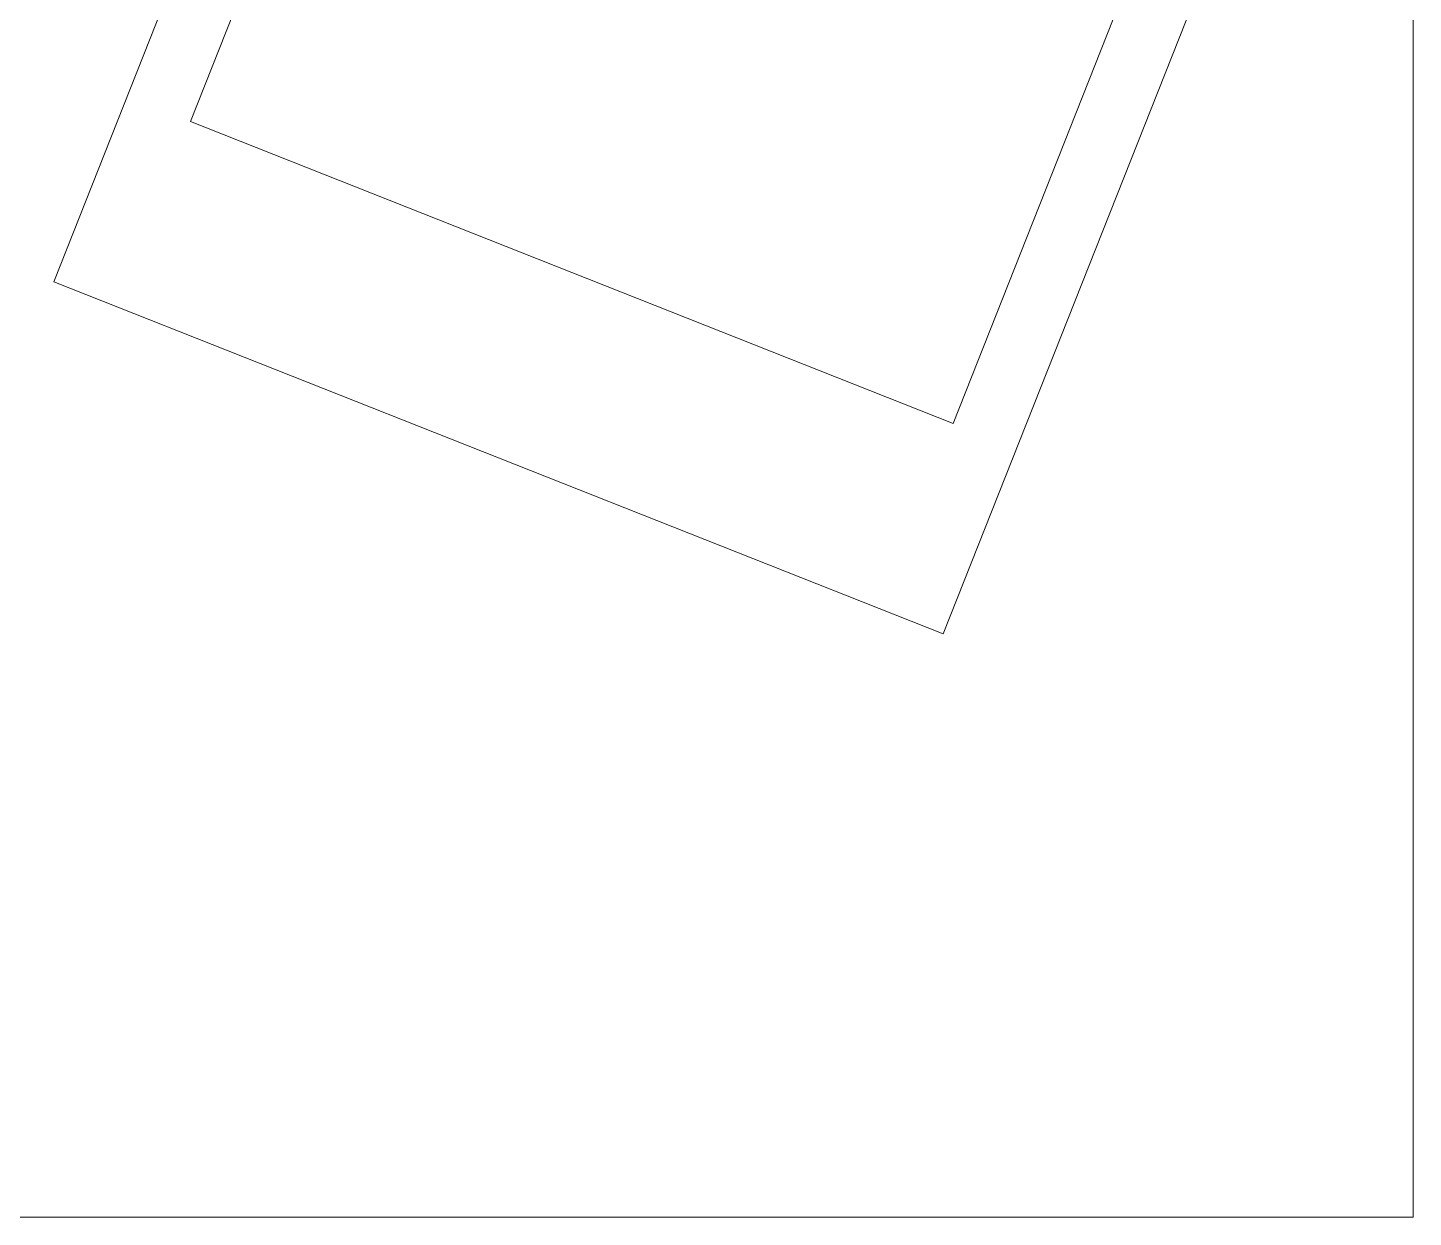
# Model space of a CAD drawing. Header units: centimetres. Extents: x -32 to 84, y -99 to 5.
# Drawn here: x -21.14 to -11, y -84.69 to -75.98 of the extents above; entities that cross this region are included whole.
import ezdxf

# ---------------------------------------------------------------- set-up
doc = ezdxf.new("R2010")
doc.units = ezdxf.units.CM
doc.header["$MEASUREMENT"] = 0
doc.layers.add('layer 1', color=7, linetype='Continuous')

msp = doc.modelspace()

# ---------------------------------------------------------------- linework, layer by layer
at = {"layer": 'layer 1', "color": 250, "lineweight": 18}
for points in [[(-30.00319, -65.6873), (-30.00319, -65.6873), (-11.00319, -65.6873), (-11.00319, -65.6873), (-11.00319, -65.6873), (-11.00319, -65.6873), (-11.00319, -84.6873), (-11.00319, -84.6873), (-11.00319, -84.6873), (-11.00319, -84.6873), (-30.00319, -84.6873), (-30.00319, -84.6873), (-30.00319, -84.6873), (-30.00319, -84.6873), (-30.00319, -65.6873), (-30.00319, -65.6873)], [(-18.00672, -70.40423), (-18.00672, -70.40423), (-11.49789, -72.98013), (-11.49789, -72.98013), (-11.49789, -72.98013), (-11.49789, -72.98013), (-14.44177, -80.41878), (-14.44177, -80.41878), (-14.44177, -80.41878), (-14.44177, -80.41878), (-20.9506, -77.84289), (-20.9506, -77.84289), (-20.9506, -77.84289), (-20.9506, -77.84289), (-18.00672, -70.40423), (-18.00672, -70.40423)], [(-17.74102, -71.09163), (-17.74102, -71.09163), (-12.16203, -73.29954), (-12.16203, -73.29954), (-12.16203, -73.29954), (-12.16203, -73.29954), (-14.36994, -78.87853), (-14.36994, -78.87853), (-14.36994, -78.87853), (-14.36994, -78.87853), (-19.94893, -76.67062), (-19.94893, -76.67062), (-19.94893, -76.67062), (-19.94893, -76.67062), (-17.74102, -71.09163), (-17.74102, -71.09163)]]:
    msp.add_open_spline(points, degree=3, knots=[0, 0, 0, 0, 0.2, 0.2, 0.2, 0.2, 0.4, 0.4, 0.4, 0.4, 0.6, 0.6, 0.6, 0.6, 1, 1, 1, 1], dxfattribs=at)

doc.saveas('drawing.dxf')
